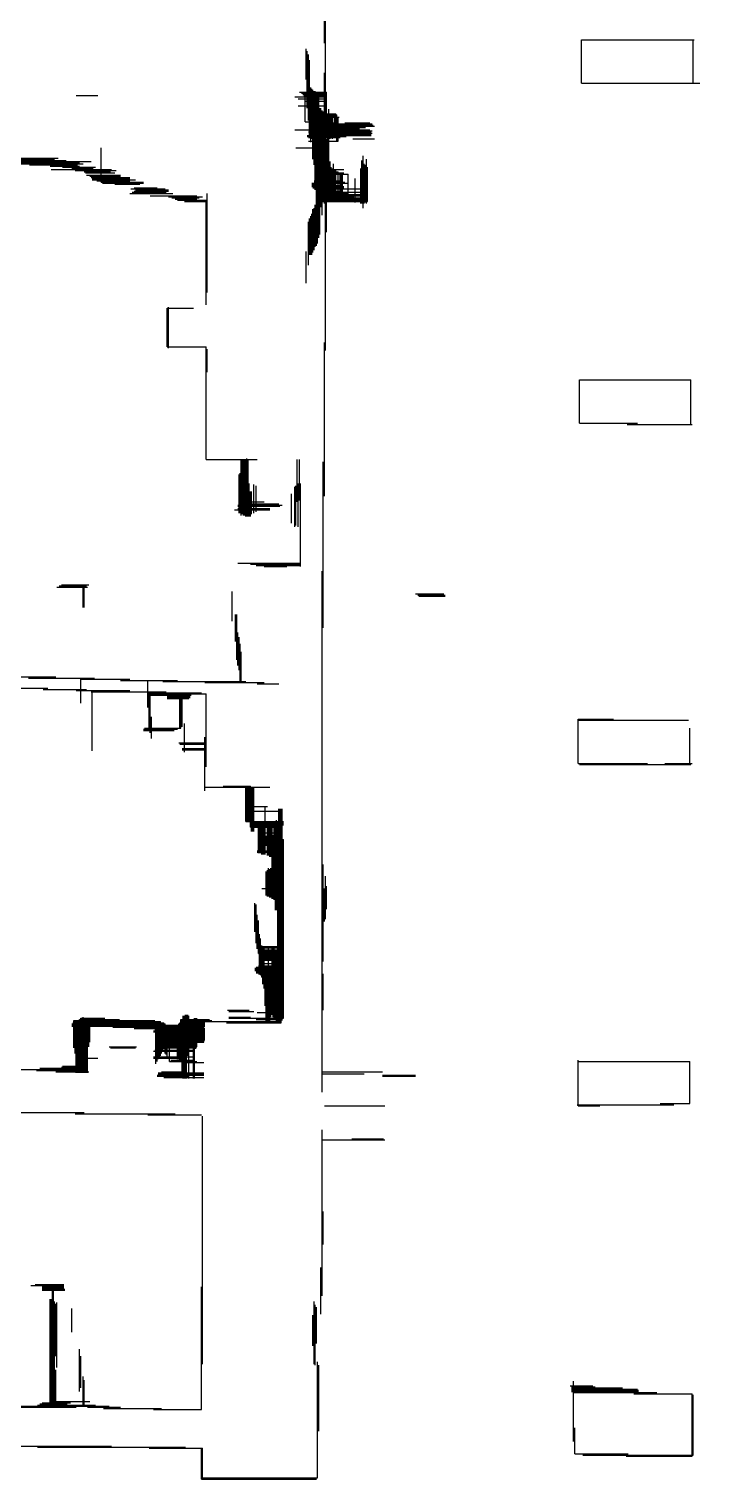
# Model space of a CAD drawing. Extents: x -18.2 to 24.4, y -13.4 to 16.4.
# Drawn here: x 8.16 to 14.06, y -6.81 to 5.94 of the extents above; entities that cross this region are included whole.
import ezdxf

# ---------------------------------------------------------------- set-up
doc = ezdxf.new("R2010")
doc.units = 0
doc.layers.add('1-0_REZ', color=7, linetype='CONTINUOUS')

msp = doc.modelspace()

# ---------------------------------------------------------------- linework, layer by layer
at = {"layer": '1-0_REZ'}
for p, q in [((10.76, 5.81), (10.76, 6.16)), ((10.77, 3.11), (10.77, 6.16)), ((10.6, 5.49), (10.6, 5.76)), ((10.61, 5.24), (10.61, 5.74)), ((13.02, 5.84), (14.01, 5.84)), ((13.02, 5.46), (13.02, 5.84)), ((14, 5.46), (14, 5.84)), ((10.62, 5.13), (10.62, 5.71)), ((10.63, 4.99), (10.63, 5.66)), ((10.76, 4.4), (10.76, 5.55)), ((10.54, 5.38), (10.78, 5.38)), ((10.56, 5.37), (10.78, 5.37)), ((10.57, 5.36), (10.78, 5.36)), ((10.64, 4.94), (10.64, 5.42)), ((10.65, 4.97), (10.65, 5.41)), ((10.66, 4.79), (10.66, 5.4)), ((10.67, 4.74), (10.67, 5.39)), ((10.68, 4.52), (10.68, 5.39)), ((10.69, 4.03), (10.69, 5.37)), ((10.71, 4.1), (10.71, 5.37)), ((10.78, 5.1), (10.78, 5.38)), ((13.02, 5.46), (14.06, 5.46)), ((8.58, 5.35), (8.77, 5.35)), ((10.5, 5.34), (10.78, 5.34)), ((10.53, 5.32), (10.78, 5.32)), ((10.53, 5.26), (10.77, 5.26)), ((10.58, 5.35), (10.78, 5.35)), ((10.59, 5.12), (10.59, 5.35)), ((10.59, 5.3), (10.78, 5.3)), ((10.7, 4.05), (10.7, 5.35)), ((10.72, 4.13), (10.72, 5.24)), ((10.73, 4.37), (10.73, 5.24)), ((10.8, 4.42), (10.8, 5.23)), ((10.59, 5.12), (10.78, 5.12)), ((10.62, 5.19), (10.86, 5.19)), ((10.62, 5.18), (10.87, 5.18)), ((10.62, 5.17), (10.87, 5.17)), ((10.63, 5.1), (11.18, 5.1)), ((10.64, 5.16), (10.89, 5.16)), ((10.64, 5.11), (10.84, 5.11)), ((10.74, 4.3), (10.74, 5.22)), ((10.75, 4.49), (10.75, 5.21)), ((10.79, 4.42), (10.79, 5.19)), ((10.81, 4.97), (10.81, 5.17)), ((10.82, 4.98), (10.82, 5.17)), ((10.83, 4.97), (10.83, 5.16)), ((10.85, 4.99), (10.85, 5.19)), ((10.86, 4.98), (10.86, 5.19)), ((10.87, 4.95), (10.87, 5.18)), ((10.88, 4.95), (10.88, 5.16)), ((10.94, 5.11), (11.16, 5.11)), ((10.5, 5.05), (11.16, 5.05)), ((10.61, 5), (11.17, 5)), ((10.61, 4.99), (10.95, 4.99)), ((10.62, 5.03), (11.17, 5.03)), ((10.62, 4.98), (10.9, 4.98)), ((10.63, 5.08), (11.2, 5.08)), ((10.63, 5.07), (11.12, 5.07)), ((10.63, 5.04), (11.18, 5.04)), ((10.63, 5.02), (11.18, 5.02)), ((10.63, 5.01), (11.17, 5.01)), ((10.64, 5.09), (11.19, 5.09)), ((10.64, 5.06), (11.07, 5.06)), ((8.8, 4.59), (8.8, 4.89)), ((10.51, 4.89), (10.78, 4.89)), ((10.62, 4.95), (10.88, 4.95)), ((10.78, 4.15), (10.78, 4.97)), ((11.01, 4.97), (11.2, 4.97)), ((7.28, 4.79), (8.39, 4.79)), ((7.63, 4.78), (8.49, 4.78)), ((7.7, 4.77), (8.71, 4.77)), ((7.74, 4.76), (8.61, 4.76)), ((7.81, 4.75), (8.64, 4.75)), ((7.88, 4.8), (8.42, 4.8)), ((8.17, 4.74), (8.59, 4.74)), ((8.35, 4.73), (8.61, 4.73)), ((8.46, 4.72), (8.75, 4.72)), ((10.81, 4.42), (10.81, 4.77)), ((10.82, 4.42), (10.82, 4.72)), ((10.84, 4.42), (10.84, 4.75)), ((11.09, 4.4), (11.09, 4.78)), ((11.1, 4.36), (11.1, 4.82)), ((11.11, 4.4), (11.11, 4.75)), ((11.12, 4.41), (11.12, 4.74)), ((11.13, 4.4), (11.13, 4.79)), ((11.14, 4.42), (11.14, 4.72)), ((8.36, 4.7), (8.89, 4.7)), ((8.54, 4.71), (8.73, 4.71)), ((8.57, 4.69), (8.93, 4.69)), ((8.65, 4.68), (8.88, 4.68)), ((8.66, 4.67), (8.92, 4.67)), ((8.67, 4.65), (8.97, 4.65)), ((8.7, 4.64), (8.97, 4.64)), ((8.71, 4.63), (9.05, 4.63)), ((8.72, 4.62), (9.05, 4.62)), ((8.72, 4.61), (9.1, 4.61)), ((8.76, 4.6), (9.05, 4.6)), ((8.8, 4.59), (9.17, 4.59)), ((10.67, 4.6), (10.9, 4.6)), ((10.67, 4.59), (10.94, 4.59)), ((10.68, 4.7), (10.93, 4.7)), ((10.69, 4.68), (10.88, 4.68)), ((10.69, 4.66), (10.97, 4.66)), ((10.7, 4.67), (10.93, 4.67)), ((10.83, 4.42), (10.83, 4.71)), ((10.85, 4.42), (10.85, 4.7)), ((10.86, 4.42), (10.86, 4.69)), ((10.88, 4.42), (10.88, 4.68)), ((10.9, 4.42), (10.9, 4.67)), ((10.91, 4.42), (10.91, 4.66)), ((10.92, 4.42), (10.92, 4.66)), ((10.97, 4.42), (10.97, 4.66)), ((11.03, 4.41), (11.03, 4.62)), ((11.08, 4.4), (11.08, 4.71)), ((8.81, 4.58), (9.17, 4.58)), ((8.92, 4.57), (9.14, 4.57)), ((9.05, 4.49), (9.43, 4.49)), ((9.06, 4.53), (9.36, 4.53)), ((9.07, 4.5), (9.37, 4.5)), ((9.09, 4.54), (9.29, 4.54)), ((9.09, 4.51), (9.39, 4.51)), ((9.1, 4.52), (9.39, 4.52)), ((9.23, 4.47), (9.64, 4.47)), ((9.73, 3.62), (9.73, 4.49)), ((10.65, 4.58), (10.96, 4.58)), ((10.65, 4.57), (10.86, 4.57)), ((10.65, 4.56), (10.92, 4.56)), ((10.65, 4.55), (10.93, 4.55)), ((10.66, 4.54), (10.93, 4.54)), ((10.7, 4.51), (10.92, 4.51)), ((10.7, 4.48), (11.14, 4.48)), ((10.71, 4.5), (11.14, 4.5)), ((10.71, 4.49), (10.97, 4.49)), ((10.71, 4.47), (11.14, 4.47)), ((10.84, 4.53), (11.14, 4.53)), ((9.39, 4.46), (9.69, 4.46)), ((9.42, 4.45), (9.66, 4.45)), ((9.45, 4.44), (9.64, 4.44)), ((9.47, 4.43), (9.72, 4.43)), ((9.53, 4.42), (9.72, 4.42)), ((9.72, 3.51), (9.72, 4.43)), ((10.66, 3.97), (10.66, 4.35)), ((10.67, 3.99), (10.67, 4.36)), ((10.68, 4.02), (10.68, 4.39)), ((10.69, 4.43), (11.14, 4.43)), ((10.69, 4.42), (11.14, 4.42)), ((10.7, 4.46), (11.02, 4.46)), ((10.7, 4.45), (11.14, 4.45)), ((10.7, 4.44), (11.14, 4.44)), ((10.62, 3.86), (10.62, 4.24)), ((10.63, 3.95), (10.63, 4.27)), ((10.64, 3.95), (10.64, 4.29)), ((10.65, 3.95), (10.65, 4.31)), ((10.6, 3.7), (10.6, 3.98)), ((9.38, 3.48), (9.61, 3.48)), ((9.38, 3.14), (9.38, 3.48)), ((9.39, 3.13), (9.39, 3.49)), ((9.38, 3.14), (9.72, 3.14)), ((9.72, 2.15), (9.72, 3.14)), ((9.73, 2.92), (9.73, 3.12)), ((10.76, 1.83), (10.76, 3.18)), ((13, 2.85), (13.98, 2.85)), ((13, 2.47), (13, 2.85)), ((13.98, 2.46), (13.98, 2.85)), ((13, 2.47), (13.51, 2.47)), ((13.42, 2.46), (13.99, 2.46)), ((9.72, 2.15), (10.17, 2.15)), ((10.03, 1.66), (10.03, 2.15)), ((10.04, 1.67), (10.04, 2.15)), ((10.05, 1.66), (10.05, 2.15)), ((10.06, 1.66), (10.06, 2.15)), ((10.07, 1.65), (10.07, 2.15)), ((10.08, 1.65), (10.08, 2.16)), ((10.09, 1.65), (10.09, 2.15)), ((10.52, 1.78), (10.52, 2.15)), ((10.54, 1.79), (10.54, 2.15)), ((10.75, 0.67), (10.75, 2.13)), ((10.01, 1.68), (10.01, 2.02)), ((10.02, 1.68), (10.02, 2.03)), ((10.1, 1.65), (10.1, 1.94)), ((10.14, 1.68), (10.14, 1.93)), ((10.16, 1.69), (10.16, 1.92)), ((10.51, 1.57), (10.51, 1.92)), ((10.53, 1.56), (10.53, 1.94)), ((10.55, 1.21), (10.55, 1.94)), ((10.11, 1.65), (10.11, 1.87)), ((10.12, 1.67), (10.12, 1.87)), ((10.47, 1.59), (10.47, 1.85)), ((10.5, 1.56), (10.5, 1.91)), ((9.97, 1.71), (10.28, 1.71)), ((10, 1.75), (10.39, 1.75)), ((10, 1.74), (10.37, 1.74)), ((10, 1.72), (10.28, 1.72)), ((10.01, 1.78), (10.23, 1.78)), ((10.01, 1.76), (10.36, 1.76)), ((10, 1.24), (10.55, 1.24)), ((10.11, 1.23), (10.55, 1.23)), ((10.16, 1.22), (10.55, 1.22)), ((10.23, 1.21), (10.43, 1.21)), ((10.74, -3.41), (10.74, 1.17)), ((8.41, 1.03), (8.68, 1.03)), ((8.43, 1.04), (8.67, 1.04)), ((8.45, 1.05), (8.69, 1.05)), ((8.64, 0.85), (8.64, 1.05)), ((8.65, 0.85), (8.65, 1.05)), ((9.95, 0.73), (9.95, 0.99)), ((11.56, 0.97), (11.81, 0.97)), ((11.58, 0.96), (11.82, 0.96)), ((11.59, 0.95), (11.82, 0.95)), ((9.98, 0.55), (9.98, 0.79)), ((9.99, 0.39), (9.99, 0.79)), ((10, 0.34), (10, 0.63)), ((10.01, 0.3), (10.01, 0.59)), ((10.02, 0.19), (10.02, 0.53)), ((10.03, 0.19), (10.03, 0.46)), ((7.75, 0.24), (8.4, 0.24)), ((7.88, 0.14), (8.33, 0.14)), ((8.16, 0.23), (8.74, 0.23)), ((8.29, 0.13), (8.67, 0.13)), ((8.62, 0.01), (8.62, 0.23)), ((8.62, 0.22), (9.05, 0.22)), ((8.97, 0.21), (9.47, 0.21)), ((9.21, -0.03), (9.21, 0.21)), ((9.34, 0.2), (10.07, 0.2)), ((9.71, 0.19), (10.23, 0.19)), ((10.17, 0.18), (10.36, 0.18)), ((8.58, 0.12), (9.05, 0.12)), ((8.71, 0.11), (9.37, 0.11)), ((8.72, -0.41), (8.72, 0.12)), ((9.21, 0.09), (9.72, 0.09)), ((9.22, -0.22), (9.22, 0.11)), ((9.22, 0.1), (9.68, 0.1)), ((9.22, 0.08), (9.59, 0.08)), ((9.23, -0.25), (9.23, 0.11)), ((9.38, 0.07), (9.58, 0.07)), ((9.38, 0.06), (9.58, 0.06)), ((9.38, 0.05), (9.57, 0.05)), ((9.49, -0.21), (9.49, 0.1)), ((9.5, -0.21), (9.5, 0.1)), ((9.51, -0.2), (9.51, 0.1)), ((9.72, -0.55), (9.72, 0.09)), ((9.24, -0.3), (9.24, -0.11)), ((9.17, -0.22), (9.47, -0.22)), ((9.17, -0.23), (9.44, -0.23)), ((9.18, -0.21), (9.5, -0.21)), ((9.53, -0.42), (9.53, -0.17)), ((12.99, -0.13), (13.3, -0.13)), ((12.99, -0.52), (12.99, -0.13)), ((12.99, -0.14), (13.96, -0.14)), ((13.97, -0.53), (13.97, -0.21)), ((9.48, -0.34), (9.72, -0.34)), ((9.49, -0.35), (9.72, -0.35)), ((9.71, -0.76), (9.71, -0.29)), ((9.51, -0.39), (9.72, -0.39)), ((9.51, -0.4), (9.72, -0.4)), ((12.99, -0.52), (13.6, -0.52)), ((13, -0.53), (13.98, -0.53)), ((13.75, -0.52), (13.99, -0.52)), ((9.71, -0.73), (10.28, -0.73)), ((9.87, -0.72), (10.11, -0.72)), ((10.07, -1.03), (10.07, -0.72)), ((10.08, -1.03), (10.08, -0.72)), ((10.09, -1.03), (10.09, -0.72)), ((10.1, -1.03), (10.1, -0.72)), ((10.11, -1.08), (10.11, -0.72)), ((10.12, -1.12), (10.12, -0.73)), ((10.13, -1.12), (10.13, -0.73)), ((10.14, -1.12), (10.14, -0.73)), ((10.07, -0.9), (10.26, -0.9)), ((10.07, -0.94), (10.39, -0.94)), ((10.24, -1.32), (10.24, -0.9)), ((10.36, -2.8), (10.36, -0.92)), ((10.37, -2.8), (10.37, -0.92)), ((10.38, -2.8), (10.38, -0.92)), ((10.39, -2.78), (10.39, -0.92)), ((10.07, -1.03), (10.4, -1.03)), ((10.11, -1.04), (10.4, -1.04)), ((10.11, -1.05), (10.4, -1.05)), ((10.11, -1.06), (10.4, -1.06)), ((10.11, -1.07), (10.39, -1.07)), ((10.11, -1.08), (10.39, -1.08)), ((10.18, -1.31), (10.18, -1.04)), ((10.18, -1.13), (10.39, -1.13)), ((10.19, -1.31), (10.19, -1.04)), ((10.2, -1.31), (10.2, -1.04)), ((10.21, -1.32), (10.21, -1.04)), ((10.22, -1.32), (10.22, -1.04)), ((10.23, -1.32), (10.23, -1.04)), ((10.26, -1.33), (10.26, -1.04)), ((10.27, -1.33), (10.27, -1.05)), ((10.28, -1.34), (10.28, -1.05)), ((10.29, -1.34), (10.29, -1.05)), ((10.3, -1.71), (10.3, -1.05)), ((10.32, -1.72), (10.32, -1.03)), ((10.33, -1.81), (10.33, -1.03)), ((10.34, -1.81), (10.34, -1.02)), ((10.35, -2.8), (10.35, -1.06)), ((10.18, -1.21), (10.4, -1.21)), ((10.18, -1.23), (10.4, -1.23)), ((10.18, -1.24), (10.4, -1.24)), ((10.19, -1.18), (10.39, -1.18)), ((10.19, -1.2), (10.4, -1.2)), ((10.19, -1.22), (10.4, -1.22)), ((10.2, -1.16), (10.39, -1.16)), ((10.2, -1.17), (10.39, -1.17)), ((10.2, -1.19), (10.4, -1.19)), ((10.31, -1.71), (10.31, -1.15)), ((10.4, -2.76), (10.4, -1.19)), ((10.17, -1.29), (10.4, -1.29)), ((10.17, -1.3), (10.4, -1.3)), ((10.25, -1.68), (10.25, -1.47)), ((10.26, -1.69), (10.26, -1.46)), ((10.27, -1.69), (10.27, -1.44)), ((10.28, -1.7), (10.28, -1.45)), ((10.29, -1.7), (10.29, -1.44)), ((10.75, -2.26), (10.75, -1.41)), ((10.77, -1.89), (10.77, -1.51)), ((10.21, -1.62), (10.4, -1.62)), ((10.76, -1.91), (10.76, -1.62)), ((10.78, -1.8), (10.78, -1.6)), ((10.15, -2), (10.15, -1.75)), ((10.16, -2.1), (10.16, -1.76)), ((10.17, -2.15), (10.17, -1.85)), ((10.18, -2.19), (10.18, -1.9)), ((10.19, -2.37), (10.19, -2.02)), ((10.17, -2.13), (10.4, -2.13)), ((10.17, -2.14), (10.4, -2.14)), ((10.18, -2.16), (10.4, -2.16)), ((10.2, -2.38), (10.2, -2.06)), ((10.21, -2.4), (10.21, -2.12)), ((10.22, -2.46), (10.22, -2.13)), ((10.23, -2.5), (10.23, -2.14)), ((10.27, -2.8), (10.27, -2.14)), ((10.3, -2.73), (10.3, -2.14)), ((10.31, -2.75), (10.31, -2.13)), ((10.32, -2.76), (10.32, -2.13)), ((10.18, -2.17), (10.4, -2.17)), ((10.18, -2.18), (10.4, -2.18)), ((10.18, -2.19), (10.4, -2.19)), ((10.19, -2.2), (10.4, -2.2)), ((10.19, -2.21), (10.4, -2.21)), ((10.19, -2.22), (10.4, -2.22)), ((10.19, -2.23), (10.4, -2.23)), ((10.2, -2.24), (10.4, -2.24)), ((10.2, -2.25), (10.4, -2.25)), ((10.2, -2.28), (10.4, -2.28)), ((10.33, -2.77), (10.33, -2.17)), ((10.34, -2.79), (10.34, -2.17)), ((10.15, -2.32), (10.4, -2.32)), ((10.15, -2.33), (10.4, -2.33)), ((10.15, -2.34), (10.4, -2.34)), ((10.16, -2.31), (10.4, -2.31)), ((10.16, -2.35), (10.4, -2.35)), ((10.16, -2.36), (10.4, -2.36)), ((10.18, -2.3), (10.4, -2.3)), ((10.18, -2.37), (10.4, -2.37)), ((10.2, -2.38), (10.4, -2.38)), ((10.21, -2.39), (10.4, -2.39)), ((10.21, -2.4), (10.4, -2.4)), ((10.24, -2.65), (10.24, -2.31)), ((10.25, -2.8), (10.25, -2.3)), ((10.26, -2.8), (10.26, -2.34)), ((10.28, -2.8), (10.28, -2.33)), ((10.29, -2.75), (10.29, -2.32)), ((10.75, -2.69), (10.75, -2.37)), ((8.55, -2.8), (9.35, -2.8)), ((8.56, -2.78), (9.27, -2.78)), ((8.56, -3.02), (8.56, -2.78)), ((8.56, -2.79), (9.32, -2.79)), ((8.57, -3.07), (8.57, -2.78)), ((8.58, -3.24), (8.58, -2.78)), ((8.59, -3.24), (8.59, -2.78)), ((8.6, -3.24), (8.6, -2.78)), ((8.61, -2.77), (8.96, -2.77)), ((8.61, -3.24), (8.61, -2.77)), ((8.62, -2.76), (8.83, -2.76)), ((8.62, -3.24), (8.62, -2.76)), ((8.63, -3.24), (8.63, -2.77)), ((8.64, -3.24), (8.64, -2.75)), ((8.65, -3.24), (8.65, -2.76)), ((8.66, -3.24), (8.66, -2.77)), ((8.67, -3.24), (8.67, -2.78)), ((8.68, -3.24), (8.68, -2.77)), ((8.69, -3.01), (8.69, -2.77)), ((8.7, -2.97), (8.7, -2.77)), ((9.28, -3.16), (9.28, -2.79)), ((9.29, -3.14), (9.29, -2.79)), ((9.3, -3.12), (9.3, -2.79)), ((9.31, -3.11), (9.31, -2.79)), ((9.32, -3.09), (9.32, -2.79)), ((9.33, -3.07), (9.33, -2.8)), ((9.34, -3.05), (9.34, -2.8)), ((9.35, -3.03), (9.35, -2.8)), ((9.49, -2.8), (9.71, -2.8)), ((9.49, -3.14), (9.49, -2.8)), ((9.5, -2.77), (9.75, -2.77)), ((9.5, -3.14), (9.5, -2.77)), ((9.5, -2.78), (9.77, -2.78)), ((9.5, -2.79), (10.37, -2.79)), ((9.52, -3.29), (9.52, -2.74)), ((9.53, -3.29), (9.53, -2.74)), ((9.54, -3.29), (9.54, -2.73)), ((9.55, -3.29), (9.55, -2.73)), ((9.56, -3.09), (9.56, -2.73)), ((9.57, -3.29), (9.57, -2.74)), ((9.62, -3.29), (9.62, -2.76)), ((9.63, -3.03), (9.63, -2.76)), ((9.64, -3.01), (9.64, -2.76)), ((9.65, -2.97), (9.65, -2.77)), ((9.7, -2.97), (9.7, -2.78)), ((9.9, -2.8), (10.38, -2.8)), ((9.91, -2.69), (10.1, -2.69)), ((9.92, -2.7), (10.14, -2.7)), ((9.92, -2.75), (10.11, -2.75)), ((9.92, -2.76), (10.4, -2.76)), ((10.16, -2.77), (10.39, -2.77)), ((10.17, -2.71), (10.38, -2.71)), ((8.54, -2.81), (9.36, -2.81)), ((8.54, -2.82), (9.71, -2.82)), ((8.54, -2.83), (9.71, -2.83)), ((8.9, -2.84), (9.7, -2.84)), ((9.09, -2.85), (9.71, -2.85)), ((9.26, -2.87), (9.71, -2.87)), ((9.26, -2.88), (9.71, -2.88)), ((9.27, -2.86), (9.71, -2.86)), ((9.28, -2.89), (9.71, -2.89)), ((9.28, -2.9), (9.71, -2.9)), ((9.28, -2.91), (9.71, -2.91)), ((9.28, -2.92), (9.71, -2.92)), ((9.28, -2.93), (9.71, -2.93)), ((9.36, -3.07), (9.36, -2.81)), ((9.37, -3.08), (9.37, -2.83)), ((9.38, -3.1), (9.38, -2.83)), ((9.4, -3.14), (9.4, -2.83)), ((9.47, -3.12), (9.47, -2.83)), ((9.48, -2.81), (9.71, -2.81)), ((9.48, -3.12), (9.48, -2.81)), ((9.51, -3.28), (9.51, -2.88)), ((9.61, -3.29), (9.61, -2.92)), ((8.87, -3.01), (9.11, -3.01)), ((8.88, -3.02), (9.1, -3.02)), ((9.26, -3.05), (9.62, -3.05)), ((9.27, -3.04), (9.62, -3.04)), ((9.28, -2.94), (9.71, -2.94)), ((9.28, -2.97), (9.7, -2.97)), ((9.28, -2.99), (9.64, -2.99)), ((9.28, -3.01), (9.64, -3.01)), ((9.28, -3.02), (9.63, -3.02)), ((9.29, -2.95), (9.71, -2.95)), ((9.29, -2.96), (9.7, -2.96)), ((9.29, -2.98), (9.64, -2.98)), ((9.29, -3), (9.64, -3)), ((8.46, -3.18), (8.67, -3.18)), ((8.58, -3.11), (8.77, -3.11)), ((9.26, -3.1), (9.6, -3.1)), ((9.26, -3.11), (9.47, -3.11)), ((9.4, -3.14), (9.64, -3.14)), ((9.41, -3.13), (9.61, -3.13)), ((9.51, -3.15), (9.7, -3.15)), ((12.99, -3.53), (12.99, -3.13)), ((12.99, -3.14), (13.97, -3.14)), ((13.97, -3.51), (13.97, -3.14)), ((8.07, -3.21), (8.68, -3.21)), ((8.23, -3.22), (8.68, -3.22)), ((8.26, -3.2), (8.67, -3.2)), ((8.4, -3.23), (8.69, -3.23)), ((8.45, -3.19), (8.67, -3.19)), ((9.29, -3.26), (9.7, -3.26)), ((9.29, -3.27), (9.57, -3.27)), ((9.3, -3.24), (9.7, -3.24)), ((9.3, -3.25), (9.7, -3.25)), ((9.33, -3.23), (9.53, -3.23)), ((9.35, -3.28), (9.7, -3.28)), ((10.74, -3.23), (11.27, -3.23)), ((10.74, -3.25), (11.11, -3.25)), ((11.27, -3.26), (11.56, -3.26)), ((11.27, -3.27), (11.56, -3.27)), ((10.76, -3.53), (11.29, -3.53)), ((12.98, -3.52), (13.83, -3.52)), ((12.99, -3.53), (13.18, -3.53)), ((13.71, -3.51), (13.97, -3.51)), ((7.46, -3.59), (8.65, -3.59)), ((8.57, -3.6), (9.45, -3.6)), ((9.21, -3.61), (9.68, -3.61)), ((9.69, -5.8), (9.69, -3.62)), ((10.74, -5.2), (10.74, -3.74)), ((11, -3.82), (11.28, -3.82)), ((10.74, -3.83), (11.29, -3.83)), ((10.75, -4.75), (10.75, -4.46)), ((10.73, -5.36), (10.73, -4.95)), ((8.18, -5.11), (8.47, -5.11)), ((8.22, -5.1), (8.47, -5.1)), ((8.28, -5.12), (8.47, -5.12)), ((8.28, -5.13), (8.47, -5.13)), ((8.28, -5.14), (8.48, -5.14)), ((8.28, -5.15), (8.48, -5.15)), ((8.37, -6.18), (8.37, -5.1)), ((8.38, -6.18), (8.38, -5.1)), ((9.68, -6.2), (9.68, -5.12)), ((8.35, -6.18), (8.35, -5.23)), ((8.36, -6.18), (8.36, -5.23)), ((8.39, -6.18), (8.39, -5.25)), ((8.4, -5.73), (8.4, -5.27)), ((8.41, -5.83), (8.41, -5.26)), ((8.54, -5.52), (8.54, -5.31)), ((10.67, -5.8), (10.67, -5.25)), ((10.68, -5.81), (10.68, -5.28)), ((10.69, -5.62), (10.69, -5.3)), ((10.66, -5.64), (10.66, -5.37)), ((8.61, -6.04), (8.61, -5.67)), ((8.62, -6.01), (8.62, -5.73)), ((8.4, -6.18), (8.4, -5.85)), ((10.7, -6.8), (10.7, -5.78)), ((10.71, -6.39), (10.71, -5.81)), ((8.64, -6.17), (8.64, -5.91)), ((8.65, -6.17), (8.65, -5.94)), ((12.92, -5.99), (13.12, -5.99)), ((12.95, -6.48), (12.95, -5.95)), ((12.93, -6), (13.14, -6)), ((12.93, -6.01), (13.38, -6.01)), ((12.93, -6.02), (13.51, -6.02)), ((12.93, -6.03), (13.52, -6.03)), ((12.93, -6.04), (13.52, -6.04)), ((12.95, -6.05), (13.68, -6.05)), ((13.48, -6.06), (13.99, -6.06)), ((13.99, -6.61), (13.99, -6.06)), ((14, -6.6), (14, -6.07)), ((6.49, -6.17), (8.87, -6.17)), ((7.43, -6.18), (8.58, -6.18)), ((8.24, -6.16), (8.75, -6.16)), ((8.26, -6.15), (8.5, -6.15)), ((8.28, -6.14), (8.53, -6.14)), ((8.35, -6.13), (8.7, -6.13)), ((8.68, -6.18), (8.97, -6.18)), ((8.82, -6.19), (9.33, -6.19)), ((9.26, -6.2), (9.68, -6.2)), ((12.96, -6.59), (12.96, -6.36)), ((7.45, -6.52), (8.89, -6.52)), ((8.24, -6.53), (9.54, -6.53)), ((9.22, -6.54), (9.69, -6.54)), ((9.68, -6.81), (9.68, -6.54)), ((9.69, -6.81), (9.69, -6.54)), ((12.96, -6.59), (13.43, -6.59)), ((13.03, -6.6), (14, -6.6)), ((13.41, -6.61), (13.99, -6.61)), ((9.68, -6.8), (10.7, -6.8)), ((9.68, -6.81), (10.69, -6.81))]:
    msp.add_line(p, q, dxfattribs=at)

doc.saveas('drawing.dxf')
